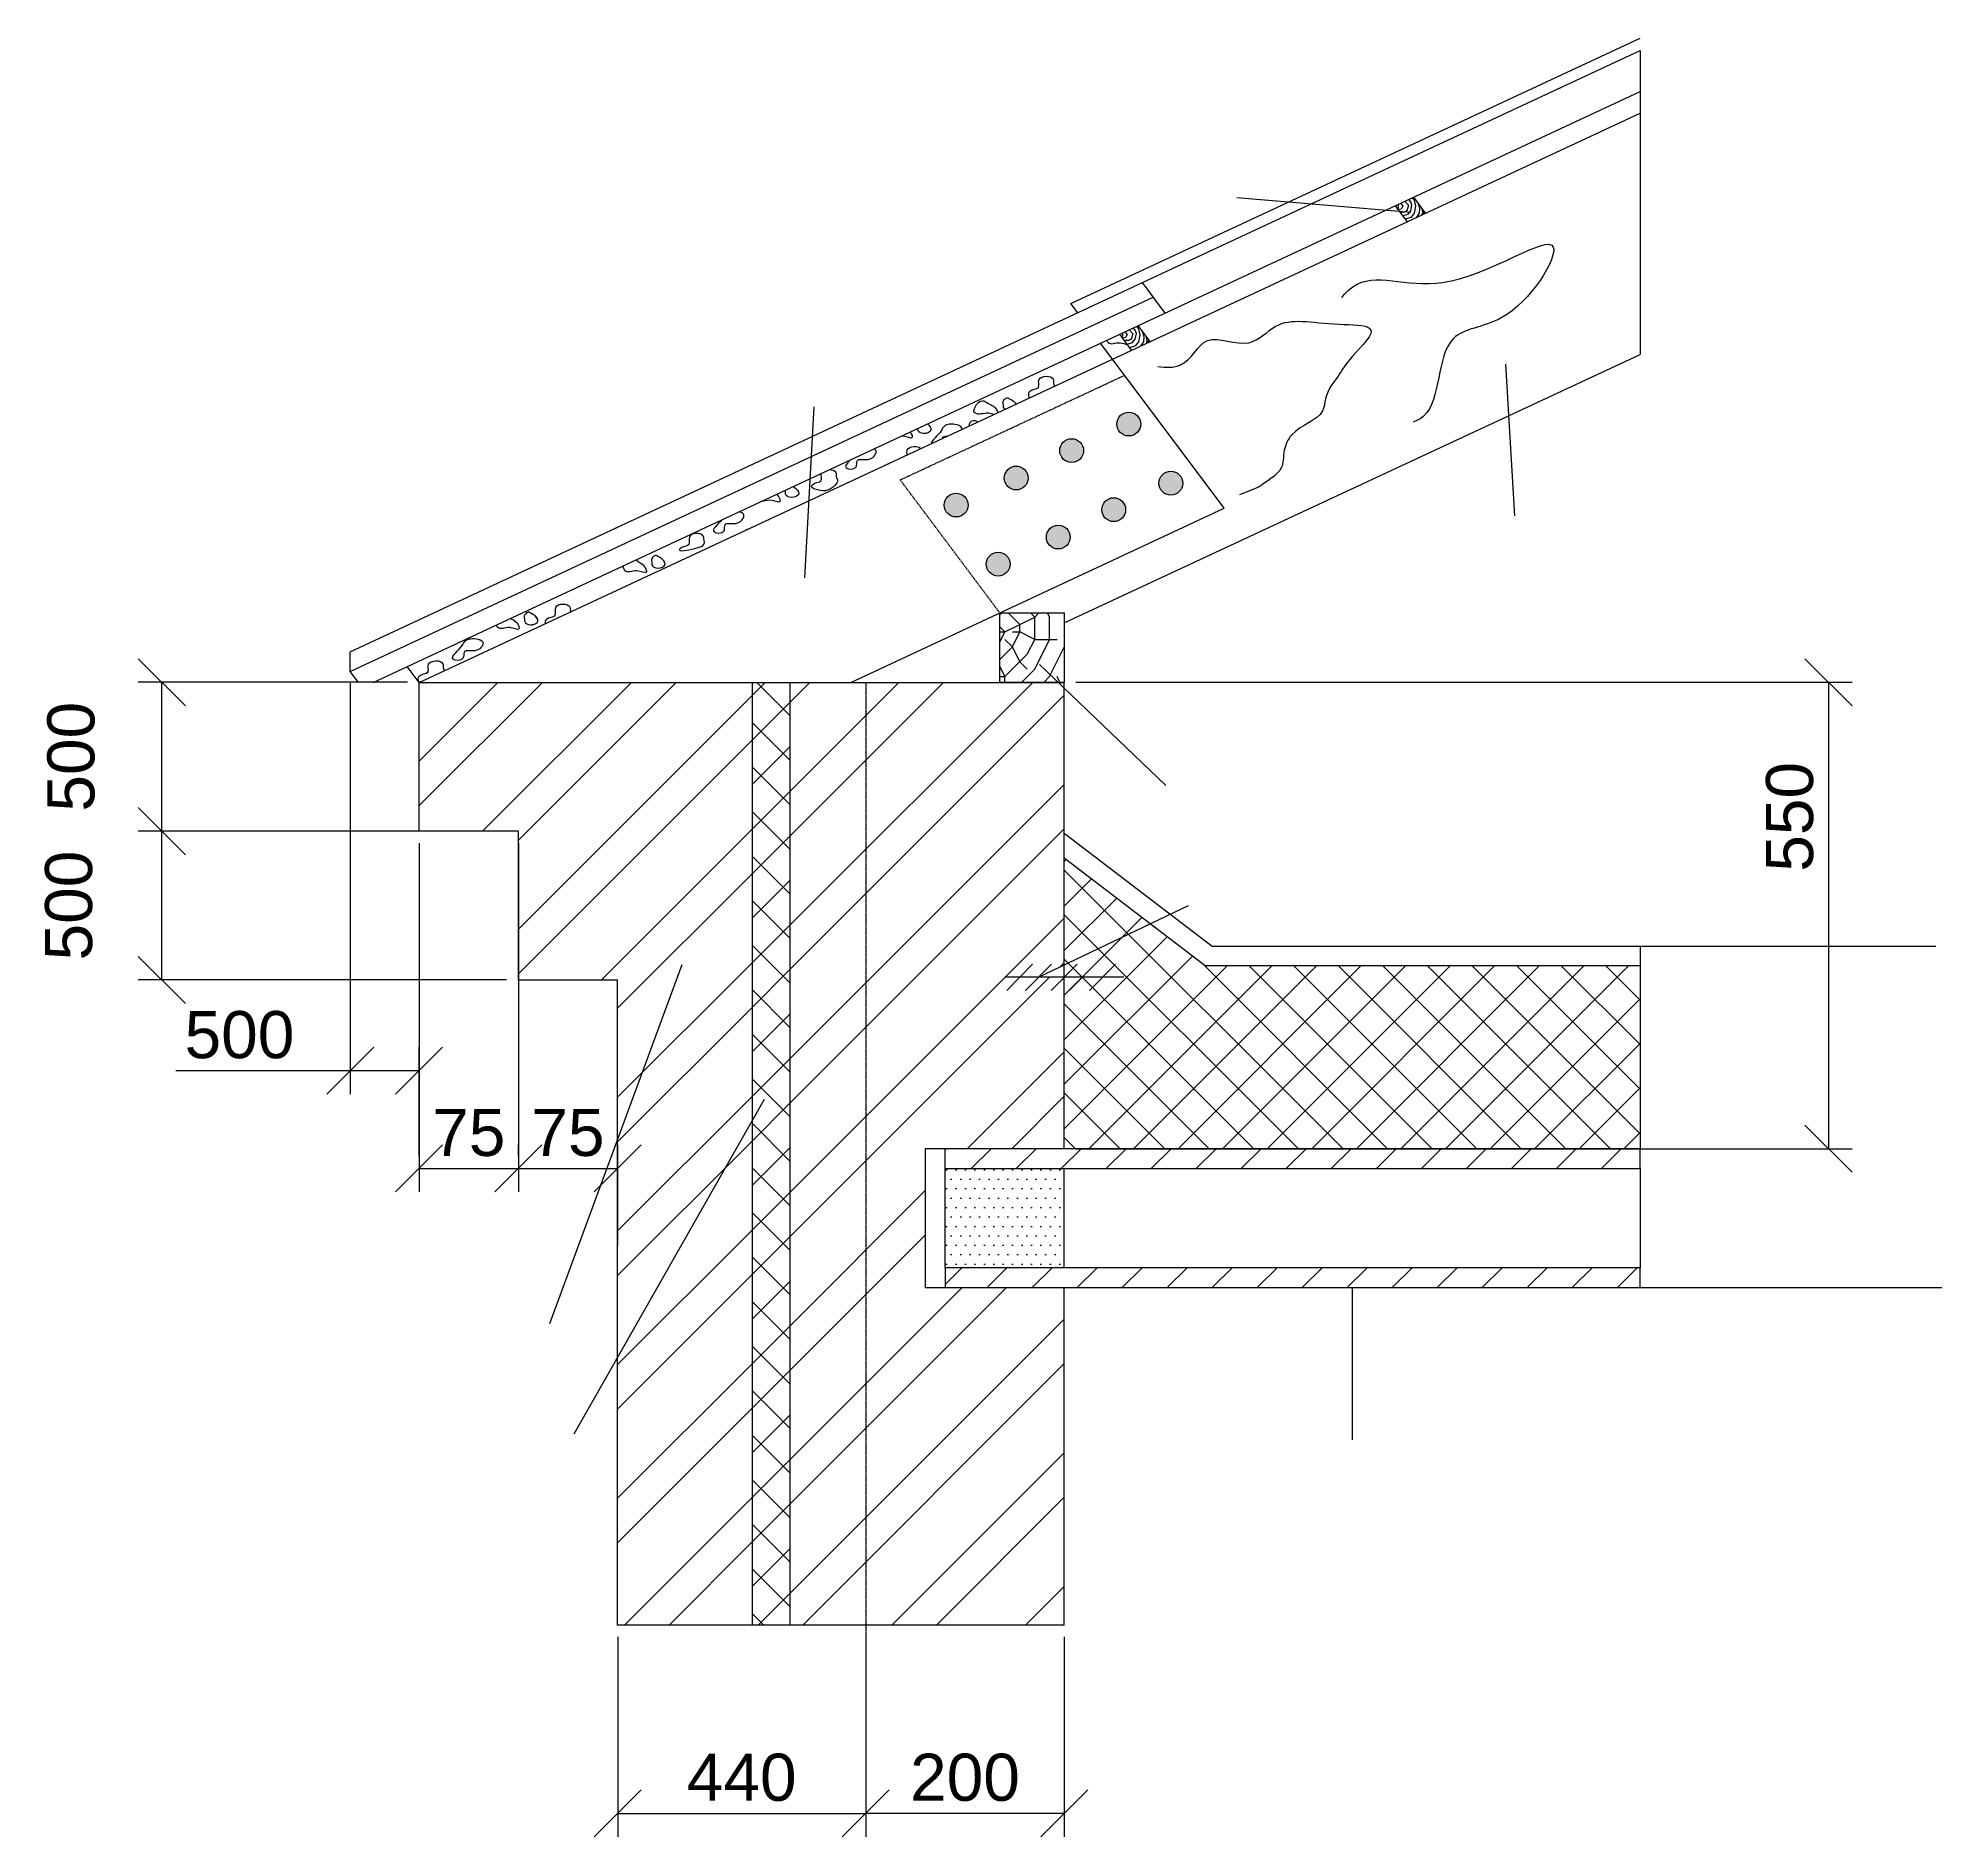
# Model space of a CAD drawing. Header units: millimetres. Extents: x -229914 to 856942, y -268655 to 87212.
# Drawn here: x 379418 to 389521, y -74909 to -65360 of the extents above; entities that cross this region are included whole.
import ezdxf

# ---------------------------------------------------------------- set-up
doc = ezdxf.new("R2010")
doc.units = ezdxf.units.MM
doc.linetypes.add('DASHDOT_axis', pattern=[24, 20, -1.5, 1, -1.5])
doc.linetypes.add('невидимая2', pattern=[4.7625, 3.175, -1.5875])
doc.layers.add('Ось', color=7, linetype='DASHDOT_axis', lineweight=25)
doc.styles.add('Аннотативный', font='arial.ttf')
doc.dimstyles.new('Копия Аннотативный', dxfattribs={"dimscale": 0, "dimtxt": 2.5, "dimasz": 2.5, "dimexe": 1.25, "dimexo": 0.625, "dimtad": 1, "dimtxsty": 'Аннотативный', "dimblk": 'OBLIQUE', "dimcen": 2.5, "dimadec": 0, "dimazin": 0, "dimtfac": 1, "dimtmove": 0, "dimatfit": 3, "dimldrblk": 'OBLIQUE', "dimfxl": 1, "dimarcsym": 0})

# ---------------------------------------------------------------- blocks, each defined once
blk = doc.blocks.new('_Oblique')
at = {"color": 0, "linetype": 'ByBlock', "lineweight": -2}
blk.add_line((-0.5, -0.5), (0.5, 0.5), dxfattribs=at)
blk = doc.blocks.new('*D49')
at = {"color": 0, "linetype": 'ByBlock', "lineweight": -2, "transparency": 16777216}
for p, q in [((384926, -68780), (389044, -68780)), ((388919, -68780), (388919, -71256)), ((384926, -71256), (389044, -71256))]:
    blk.add_line(p, q, dxfattribs=at)
at = {"layer": 'Defpoints', "color": 0, "linetype": 'ByBlock', "transparency": 16777216}
for p in [(384864, -68780), (384864, -71256), (388919, -71256)]:
    blk.add_point(p, dxfattribs=at)
at = {"color": 0, "linetype": 'ByBlock', "lineweight": -2, "transparency": 16777216, "xscale": 250, "yscale": 250, "zscale": 250}
for p, rotation in [((388919, -68780), 90), ((388919, -71256), 270)]:
    blk.add_blockref('_Oblique', p, dxfattribs=dict(at, rotation=rotation))
at = {"color": 0, "linetype": 'ByBlock', "lineweight": 25, "transparency": 16777216, "insert": (388714, -69494), "char_height": 250, "attachment_point": 5, "rotation": 90, "style": 'Аннотативный'}
blk.add_mtext('550', dxfattribs=at)
blk = doc.blocks.new('*D50')
at = {"color": 0, "linetype": 'ByBlock', "lineweight": -2, "transparency": 16777216}
for p, q in [((381440, -69633), (381440, -71485)), ((381967, -69633), (381967, -71485)), ((381440, -71360), (381967, -71360))]:
    blk.add_line(p, q, dxfattribs=at)
at = {"layer": 'Defpoints', "color": 0, "linetype": 'ByBlock', "transparency": 16777216}
for p in [(381440, -69570), (381967, -69570), (381967, -71360)]:
    blk.add_point(p, dxfattribs=at)
at = {"color": 0, "linetype": 'ByBlock', "lineweight": -2, "transparency": 16777216, "xscale": 250, "yscale": 250, "zscale": 250, "rotation": 180}
blk.add_blockref('_Oblique', (381440, -71360), dxfattribs=at)
at = {"color": 0, "linetype": 'ByBlock', "lineweight": -2, "transparency": 16777216, "xscale": 250, "yscale": 250, "zscale": 250}
blk.add_blockref('_Oblique', (381967, -71360), dxfattribs=at)
at = {"color": 0, "linetype": 'ByBlock', "lineweight": 25, "transparency": 16777216, "insert": (381704, -71171), "char_height": 250, "attachment_point": 5, "style": 'Аннотативный'}
blk.add_mtext('75', dxfattribs=at)
blk = doc.blocks.new('*D51')
at = {"color": 0, "linetype": 'ByBlock', "lineweight": -2, "transparency": 16777216}
for p, q in [((381967, -71298), (381967, -71235)), ((382494, -71767), (382494, -71235)), ((381967, -71360), (382494, -71360))]:
    blk.add_line(p, q, dxfattribs=at)
at = {"layer": 'Defpoints', "color": 0, "linetype": 'ByBlock', "transparency": 16777216}
for p in [(381967, -71360), (382494, -71360), (382494, -71829)]:
    blk.add_point(p, dxfattribs=at)
at = {"color": 0, "linetype": 'ByBlock', "lineweight": -2, "transparency": 16777216, "xscale": 250, "yscale": 250, "zscale": 250, "rotation": 180}
blk.add_blockref('_Oblique', (381967, -71360), dxfattribs=at)
at = {"color": 0, "linetype": 'ByBlock', "lineweight": -2, "transparency": 16777216, "xscale": 250, "yscale": 250, "zscale": 250}
blk.add_blockref('_Oblique', (382494, -71360), dxfattribs=at)
at = {"color": 0, "linetype": 'ByBlock', "lineweight": 25, "transparency": 16777216, "insert": (382230, -71171), "char_height": 250, "attachment_point": 5, "style": 'Аннотативный'}
blk.add_mtext('75', dxfattribs=at)
blk = doc.blocks.new('*D52')
at = {"color": 0, "linetype": 'ByBlock', "lineweight": -2, "transparency": 16777216}
for p, q in [((381075, -68785), (381075, -70967)), ((381440, -71298), (381440, -70717)), ((381075, -70842), (380149, -70842)), ((381440, -70842), (381075, -70842))]:
    blk.add_line(p, q, dxfattribs=at)
at = {"layer": 'Defpoints', "color": 0, "linetype": 'ByBlock', "transparency": 16777216}
for p in [(381075, -68723), (381075, -70842), (381440, -71360)]:
    blk.add_point(p, dxfattribs=at)
at = {"color": 0, "linetype": 'ByBlock', "lineweight": -2, "transparency": 16777216, "xscale": 250, "yscale": 250, "zscale": 250, "rotation": 180}
blk.add_blockref('_Oblique', (381075, -70842), dxfattribs=at)
at = {"color": 0, "linetype": 'ByBlock', "lineweight": -2, "transparency": 16777216, "xscale": 250, "yscale": 250, "zscale": 250}
blk.add_blockref('_Oblique', (381440, -70842), dxfattribs=at)
at = {"color": 0, "linetype": 'ByBlock', "lineweight": 25, "transparency": 16777216, "insert": (380487, -70652), "char_height": 250, "attachment_point": 5, "style": 'Аннотативный'}
blk.add_mtext('500', dxfattribs=at)
blk = doc.blocks.new('*D53')
at = {"color": 0, "linetype": 'ByBlock', "lineweight": -2, "transparency": 16777216}
for p, q in [((381904, -69570), (379950, -69570)), ((380075, -70360), (380075, -69570)), ((381904, -70360), (379950, -70360))]:
    blk.add_line(p, q, dxfattribs=at)
at = {"layer": 'Defpoints', "color": 0, "linetype": 'ByBlock', "transparency": 16777216}
for p in [(380075, -69570), (381967, -69570), (381967, -70360)]:
    blk.add_point(p, dxfattribs=at)
at = {"color": 0, "linetype": 'ByBlock', "lineweight": -2, "transparency": 16777216, "xscale": 250, "yscale": 250, "zscale": 250}
for p, rotation in [((380075, -69570), 90), ((380075, -70360), 270)]:
    blk.add_blockref('_Oblique', p, dxfattribs=dict(at, rotation=rotation))
at = {"color": 0, "linetype": 'ByBlock', "lineweight": 25, "transparency": 16777216, "insert": (379582, -69965), "char_height": 250, "attachment_point": 5, "rotation": 90, "style": 'Аннотативный'}
blk.add_mtext('500', dxfattribs=at)
blk = doc.blocks.new('*D327')
at = {"color": 0, "lineweight": -2, "transparency": 16777216}
for p, q in [((381378, -68780), (379950, -68780)), ((380075, -69570), (380075, -68780)), ((381378, -69570), (379950, -69570))]:
    blk.add_line(p, q, dxfattribs=at)
at = {"layer": 'Defpoints', "color": 0, "transparency": 16777216}
for p in [(380075, -68780), (381440, -68780), (381440, -69570)]:
    blk.add_point(p, dxfattribs=at)
at = {"color": 0, "lineweight": -2, "transparency": 16777216, "xscale": 250, "yscale": 250, "zscale": 250}
for p, rotation in [((380075, -68780), 90), ((380075, -69570), 270)]:
    blk.add_blockref('_Oblique', p, dxfattribs=dict(at, rotation=rotation))
at = {"color": 0, "lineweight": 25, "transparency": 16777216, "insert": (379594, -69175), "char_height": 250, "attachment_point": 5, "rotation": 90, "style": 'Аннотативный'}
blk.add_mtext('500', dxfattribs=at)
blk = doc.blocks.new('*D356')
at = {"color": 0, "lineweight": -2, "transparency": 16777216}
for p, q in [((382494, -73847), (382494, -74909)), ((383810, -73847), (383810, -74909)), ((382494, -74784), (383810, -74784))]:
    blk.add_line(p, q, dxfattribs=at)
at = {"layer": 'Defpoints', "color": 0, "transparency": 16777216}
for p in [(382494, -73784), (383810, -73784), (383810, -74784)]:
    blk.add_point(p, dxfattribs=at)
at = {"color": 0, "lineweight": -2, "transparency": 16777216, "xscale": 250, "yscale": 250, "zscale": 250, "rotation": 180}
blk.add_blockref('_Oblique', (382494, -74784), dxfattribs=at)
at = {"color": 0, "lineweight": -2, "transparency": 16777216, "xscale": 250, "yscale": 250, "zscale": 250}
blk.add_blockref('_Oblique', (383810, -74784), dxfattribs=at)
at = {"color": 0, "lineweight": 25, "transparency": 16777216, "insert": (383152, -74594), "char_height": 250, "attachment_point": 5, "style": 'Аннотативный'}
blk.add_mtext('440', dxfattribs=at)
blk = doc.blocks.new('*D357')
at = {"color": 0, "lineweight": -2, "transparency": 16777216}
for p, q in [((383810, -73847), (383810, -74909)), ((384864, -73847), (384864, -74909)), ((384864, -74784), (383810, -74784))]:
    blk.add_line(p, q, dxfattribs=at)
at = {"layer": 'Defpoints', "color": 0, "transparency": 16777216}
for p in [(383810, -73784), (384864, -73784), (383810, -74784)]:
    blk.add_point(p, dxfattribs=at)
at = {"color": 0, "lineweight": -2, "transparency": 16777216, "xscale": 250, "yscale": 250, "zscale": 250, "rotation": 180}
blk.add_blockref('_Oblique', (383810, -74784), dxfattribs=at)
at = {"color": 0, "lineweight": -2, "transparency": 16777216, "xscale": 250, "yscale": 250, "zscale": 250}
blk.add_blockref('_Oblique', (384864, -74784), dxfattribs=at)
at = {"color": 0, "lineweight": 25, "transparency": 16777216, "insert": (384337, -74594), "char_height": 250, "attachment_point": 5, "style": 'Аннотативный'}
blk.add_mtext('200', dxfattribs=at)

msp = doc.modelspace()

# ---------------------------------------------------------------- hatches: boundary and pattern name
at = {"lineweight": 25}
h = msp.add_hatch(color=256, dxfattribs=at)
h.dxf.hatch_style = 1
h.paths.add_polyline_path([(384226.60822, -67838.95986, 1), (384353.14413, -67838.95986, 1)])
h.paths.add_polyline_path([(384672.07277, -67695.44465, 1), (384545.53687, -67695.44465, 1)])
h.paths.add_polyline_path([(384966.2339, -67549.94655, 1), (384839.698, -67549.94655, 1)])
h.paths.add_polyline_path([(385142.69834, -67409.14784, 1), (385269.23425, -67409.14784, 1)])
h.paths.add_polyline_path([(385365.97489, -67722.72497, 1), (385492.5108, -67722.72497, 1)])
h.paths.add_polyline_path([(385062.97455, -67863.52369, 1), (385189.51045, -67863.52369, 1)])
h.paths.add_polyline_path([(384895.34932, -68009.02179, 1), (384768.81342, -68009.02179, 1)])
h.paths.add_polyline_path([(384449.88478, -68152.53699, 1), (384576.42068, -68152.53699, 1)])
h = msp.add_hatch(dxfattribs=at)
h.set_pattern_fill('TRONCO', color=256, scale=106.003252, style=0, pattern_type=2)
h.set_pattern_definition([(0, (372499.46, -78428.8), (790.09, 790.09), [237.027, -553.063]), (0, (372499.46, -78389.3), (790.09, 790.09), [237.027, -553.063]), (0, (372539, -78310.3), (790.09, 790.09), [158.018, -632.07]), (0, (372578.5, -78231.3), (790.09, 790.09), [118.513, -671.576]), (0, (372578.5, -78152.3), (790.09, 790.09), [79.01, -711.08]), (0, (372380.95, -78073.3), (790.09, 790.09), [39.504, -197.522, 39.504, -513.558]), (0, (372499.46, -78033.8), (790.09, 790.09), [39.504, -316.036, 118.513, -316.036]), (0, (372657.5, -77994.3), (790.09, 790.09), [39.504, -39.504, 39.504, -671.576]), (0, (372618, -77954.8), (790.09, 790.09), [39.504, -750.585]), (0, (372578.5, -77875.8), (790.09, 790.09), [118.513, -671.576]), (0, (372578.5, -77796.76), (790.09, 790.09), [158.018, -632.07]), (0, (372539, -77717.75), (790.09, 790.09), [197.522, -237.027, 39.504, -316.036]), (90, (372222.9, -78191.8), (-790.09, 790.09), [39.504, -79.009, 197.522, -474.054]), (90, (372262.4, -78112.8), (-790.09, 790.09), [39.504, -39.504, 118.513, -592.567]), (90, (372301.9, -77796.76), (-790.09, 790.09), [79.01, -711.08]), (90, (372341.44, -78112.8), (-790.09, 790.09), [158.018, -237.027, 39.504, -355.54]), (90, (372380.95, -77678.24), (-790.09, 790.09), [39.504, -750.585]), (90, (372420.45, -78073.3), (-790.09, 790.09), [118.513, -671.576]), (90, (372499.46, -78033.8), (-790.09, 790.09), [79.01, -711.08]), (90, (372578.5, -78033.8), (-790.09, 790.09), [39.504, -118.513, 118.513, -513.558]), (90, (372618, -77994.3), (-790.09, 790.09), [39.504, -750.585]), (90, (372657.5, -78152.3), (-790.09, 790.09), [110.613, -679.477]), (90, (372697, -78310.3), (-790.09, 790.09), [79.01, -711.08]), (90, (372776, -77994.3), (-790.09, 790.09), [39.504, -750.585]), (90, (372855, -78033.8), (-790.09, 790.09), [118.513, -671.576]), (90, (372934, -78033.8), (-790.09, 790.09), [118.513, -671.576]), (45, (372815.5, -78349.8), (9e-14, 790.09), [55.867, -55.867, 55.867, -949.754]), (45, (372657.5, -78152.3), (9e-14, 790.09), [111.734, -1005.62]), (45, (372341.44, -77757.25), (9e-14, 790.09), [111.734, -1005.62]), (45, (372499.46, -77954.8), (9e-14, 790.09), [111.734, -1005.62]), (45, (372538.96, -78112.8), (9e-14, 790.09), [111.734, -1005.62]), (45, (372776, -78270.8), (9e-14, 790.09), [111.734, -1005.62]), (45, (372697, -78231.3), (9e-14, 790.09), [167.603, -949.752]), (45, (372459.95, -77875.76), (9e-14, 790.09), [55.867, -1061.49]), (45, (372420.45, -77796.76), (9e-14, 790.09), [55.867, -1061.49]), (45, (372736.5, -77796.76), (9e-14, 790.09), [55.867, -1061.49]), (45, (372420.45, -78191.8), (9e-14, 790.09), [55.867, -1061.49]), (45, (372855, -77915.27), (9e-14, 790.09), [55.867, -1061.49]), (45, (372578.47, -77994.3), (9e-14, 790.09), [55.867, -1061.49]), (45, (372657.5, -77915.27), (9e-14, 790.09), [55.867, -1061.49]), (135, (372617.97, -78073.3), (-790.09, 9e-14), [55.867, -55.867, 167.603, -838.018]), (135, (372736.5, -78073.3), (-790.09, 9e-14), [55.867, -1061.49]), (135, (372736.5, -78349.8), (-790.09, 9e-14), [55.867, -1061.49]), (135, (372578.47, -78152.3), (-790.09, 9e-14), [55.867, -1061.49]), (135, (372697, -77994.3), (-790.09, 9e-14), [55.867, -1061.49]), (135, (372499.46, -78191.8), (-790.09, 9e-14), [55.867, -1061.49]), (135, (372815.5, -78191.8), (-790.09, 9e-14), [55.867, -1061.49]), (135, (372262.43, -78428.8), (-790.09, 9e-14), [55.867, -1061.49]), (135, (372301.94, -78389.3), (-790.09, 9e-14), [111.734, -1005.62]), (135, (372341.44, -78349.8), (-790.09, 9e-14), [111.734, -1005.62]), (135, (372420.45, -78349.8), (-790.09, 9e-14), [111.734, -1005.62]), (135, (372459.95, -78270.8), (-790.09, 9e-14), [111.734, -1005.62]), (135, (372776, -77954.8), (-790.09, 9e-14), [111.734, -1005.62]), (135, (372934, -78349.8), (-790.09, 9e-14), [111.734, -1005.62]), (135, (372973.5, -77717.75), (-790.09, 9e-14), [111.734, -1005.62]), (135, (372973.5, -77796.76), (-790.09, 9e-14), [111.734, -1005.62]), (135, (372894.5, -77836.26), (-790.09, 9e-14), [111.734, -1005.62]), (135, (372341.44, -77836.26), (-790.09, 9e-14), [167.603, -949.752]), (135, (372855, -77915.27), (-790.09, 9e-14), [167.603, -949.752]), (26.565, (372420.45, -77678.24), (790.09, 3e-07), [88.332, -1678.362]), (26.565, (372420.45, -78073.3), (790.09, 3e-07), [88.332, -1678.362]), (26.565, (372499.46, -77836.26), (790.09, 3e-07), [88.332, -1678.362]), (26.565, (372736.5, -78389.32), (790.09, 3e-07), [88.332, -1678.362]), (26.565, (372696.98, -78310.3), (790.09, 3e-07), [88.332, -1678.362]), (26.565, (372459.95, -78152.3), (790.09, 3e-07), [88.332, -1678.362]), (26.565, (372459.95, -77757.25), (790.09, 3e-07), [88.332, -1678.362]), (26.565, (372696.98, -77994.28), (790.09, 3e-07), [176.664, -1590.03]), (63.435, (372696.98, -77875.76), (4e-08, 790.09), [88.332, -1678.362]), (63.435, (372815.5, -78112.8), (4e-08, 790.09), [88.332, -1678.362]), (63.435, (372420.45, -77954.77), (4e-08, 790.09), [88.332, -1678.362]), (63.435, (372262.43, -77915.27), (4e-08, 790.09), [88.332, -1678.362]), (63.435, (372736.5, -78073.3), (4e-08, 790.09), [88.332, -1678.362]), (63.435, (372657.48, -78073.3), (4e-08, 790.09), [88.332, -1678.362]), (63.435, (372341.44, -77954.77), (4e-08, 790.09), [176.664, -1590.03]), (63.435, (372934, -78231.3), (4e-08, 790.09), [176.664, -1590.03]), (63.435, (372855, -78191.8), (4e-08, 790.09), [176.664, -1590.03]), (116.565, (372222.93, -78310.3), (-3e-07, 790.09), [88.332, -1678.362]), (116.565, (372222.93, -77875.76), (-3e-07, 790.09), [88.332, -1678.362]), (116.565, (372380.95, -78428.83), (-3e-07, 790.09), [88.332, -1678.362]), (116.565, (372301.94, -77717.75), (-3e-07, 790.09), [88.332, -1678.362]), (116.565, (372380.95, -78191.8), (-3e-07, 790.09), [88.332, -1678.362]), (116.565, (372538.96, -78112.8), (-3e-07, 790.09), [88.332, -1678.362]), (116.565, (372617.97, -77954.77), (-3e-07, 790.09), [88.332, -1678.362]), (116.565, (372262.43, -78270.8), (0.0003, 790.09), [88.332, -1678.362]), (116.565, (372459.95, -78152.3), (-3e-07, 790.09), [88.332, -1678.362]), (116.565, (372696.98, -78231.3), (-3e-07, 790.09), [88.332, -1678.362]), (116.565, (372776, -78152.3), (-3e-07, 790.09), [88.332, -1678.362]), (116.565, (372934, -77915.27), (-3e-07, 790.09), [88.332, -1678.362]), (116.565, (372341.44, -77678.24), (-3e-07, 790.09), [88.332, -1678.362]), (116.565, (372222.93, -77717.75), (-3e-07, 790.09), [176.664, -1590.03]), (116.565, (372341.44, -78270.8), (-3e-07, 790.09), [176.664, -1590.03]), (153.435, (372222.93, -78389.32), (-790.09, 4e-08), [88.332, -1678.362]), (153.435, (372894.5, -78428.83), (-790.09, 4e-08), [88.332, -1678.362]), (153.435, (372855, -78033.8), (-790.09, 4e-08), [88.332, -1678.362]), (153.435, (372538.96, -78310.3), (-790.09, 4e-08), [88.332, -1678.362]), (153.435, (372499.46, -78389.32), (-790.09, 4e-08), [88.332, -1678.362]), (153.435, (372578.47, -78231.3), (-790.09, 4e-08), [88.332, -1678.362]), (153.435, (372815.5, -77757.25), (-790.09, 4e-08), [88.332, -1678.362]), (153.435, (372894.5, -77717.75), (-790.09, 4e-08), [176.664, -1590.03])])
h.paths.add_polyline_path([(384863.90212, -68411.22772), (384521.5299, -68411.22772), (384521.5299, -68780.21924), (384863.90212, -68780.21924)])
h = msp.add_hatch()
h.set_pattern_fill('ANSI32', color=256, scale=52.672649)
h.set_pattern_definition([(45, (349.57, 5223.7), (-354.7604, 354.7604), []), (45, (586.1, 5223.7), (-354.7604, 354.7604), [])])
h.paths.add_polyline_path([(383207.49435, -68780.21924), (381440.17996, -68780.21924), (381440.17996, -69570.30897), (381966.90644, -69570.30897), (381966.90644, -70360.3987), (382493.63293, -70360.3987), (382493.63293, -73784.12086), (383207.49435, -73784.12086)])
h.paths.add_polyline_path([(383810.44915, -68780.21924), (383407.49435, -68780.21924), (383407.49435, -73784.12086), (383810.44915, -73784.12086)])
h.paths.add_polyline_path([(383810.44915, -73784.12086), (384863.90212, -73784.12086), (384863.90212, -71993.25081), (384126.48504, -71993.25081), (384126.48504, -71255.83372), (384863.90212, -71255.83372), (384863.90212, -70345.96799), (384726.47526, -70345.96799), (384863.90212, -70280.27916), (384863.90212, -68811.81266), (384830.92852, -68780.21924), (384521.5299, -68780.21924), (383810.44915, -68780.21924)])
h = msp.add_hatch()
h.set_pattern_fill('ANSI37', color=256, scale=52.672649)
h.set_pattern_definition([(45, (349.57, 5223.7), (-118.25347, 118.25347), []), (135, (349.57, 5223.7), (-118.25347, -118.25347), [])])
h.paths.add_polyline_path([(383407.49435, -68780.21924), (383207.49435, -68780.21924), (383207.49435, -73784.12086), (383407.49435, -73784.12086)])
h = msp.add_hatch(dxfattribs=at)
h.set_pattern_fill('ANSI37', color=256, scale=52.672649)
h.set_pattern_definition([(45, (102806.3, -121194.28), (-118.25347, 118.25347), []), (135, (102806.3, -121194.28), (-118.25347, -118.25347), [])])
h.paths.add_polyline_path([(387918.91574, -70285.3586), (385612.0793, -70285.3586), (384863.90212, -69713.15243), (384863.90212, -71255.83372), (387918.91574, -71255.83372)])
h = msp.add_hatch(dxfattribs=at)
h.set_pattern_fill('ANSI31', color=256, scale=53.19862)
h.set_pattern_definition([(45, (-1111518.87, -487802.7), (-119.434308, 119.434308), [])])
h.paths.add_polyline_path([(384231.83034, -71255.83372), (384231.83034, -71361.17902), (387918.91574, -71361.17902), (387918.91574, -71255.83372)])
h.paths.add_polyline_path([(384863.90212, -71993.25081), (387918.91574, -71993.25081), (387918.91574, -71887.90551), (384231.83034, -71887.90551), (384231.83034, -71993.25081)])
h = msp.add_hatch(dxfattribs=at)
h.set_pattern_fill('DOTS', color=256, scale=31.538625)
h.set_pattern_definition([(0, (217414.167, -91094.186), (25.033784, 50.067567), [0, -50.067567])])
h.paths.add_polyline_path([(384863.90212, -71361.17902), (384231.83034, -71361.17902), (384231.83034, -71887.90551), (384863.90212, -71887.90551)])

# ---------------------------------------------------------------- linework, layer by layer
for p, q in [((384897.84303, -66769.21569), (387918.91574, -65360.06368)), ((381075.19589, -68617.57006), (387918.91574, -65425.37893)), ((381196.2612, -68780.21924), (387918.91574, -65644.49792)), ((381440.17996, -68780.21924), (387918.91574, -65758.27161)), ((386683.82925, -66334.36652), (386620.6752, -66250.05046)), ((386629.86068, -66262.31386), (386636.45605, -66258.26673)), ((386637.09114, -66251.98433), (386634.74708, -66246.55152)), ((386651.59348, -66268.20619), (386635.65116, -66270.04465)), ((386636.45605, -66258.26673), (386637.09114, -66251.98433)), ((386647.99628, -66237.30679), (386660.83373, -66251.46481)), ((386660.83373, -66251.46481), (386651.59348, -66268.20619)), ((386670.72825, -66226.70367), (386689.61896, -66247.33223)), ((386689.61896, -66247.33223), (386680.66995, -66276.90726)), ((386702.52863, -66228.97183), (386691.6248, -66216.95666)), ((386702.35542, -66277.11851), (386708.89109, -66246.51019)), ((386708.89109, -66246.51019), (386702.52863, -66228.97183)), ((386722.22801, -66220.88002), (386711.92965, -66207.48565)), ((386781.37053, -66288.86927), (386718.21648, -66204.55321)), ((386721.68529, -66290.19766), (386729.38722, -66253.06354)), ((386729.38722, -66253.06354), (386722.22801, -66220.88002)), ((386746.18826, -66250.31269), (386739.85746, -66233.44578)), ((386749.76787, -66265.44005), (386746.18826, -66250.31269)), ((386748.38222, -66290.19766), (386749.76787, -66265.44005)), ((386765.72598, -66283.0473), (386763.46818, -66264.96811)), ((386667.93348, -66283.61676), (386646.22347, -66284.15959)), ((386659.8928, -66302.40932), (386688.59127, -66294.14253)), ((386680.66995, -66276.90726), (386667.93348, -66283.61676)), ((386673.28744, -66320.2923), (386705.71563, -66310.00467)), ((386688.59127, -66294.14253), (386702.35542, -66277.11851)), ((386705.71563, -66310.00467), (386721.68529, -66290.19766)), ((386734.56396, -66310.70177), (386748.38222, -66290.19766)), ((386763.10511, -66297.38901), (386765.72598, -66283.0473)), ((386781.37053, -66288.86927), (386768.49729, -66289.03578)), ((385276.25127, -66658.02584), (385397.88089, -66820.41179)), ((381075.19589, -68722.91536), (385334.72684, -66736.09573)), ((384934.09852, -66817.61988), (384897.84303, -66769.21569)), ((385711.86609, -67856.00618), (385055.72814, -66980.00584)), ((385221.34141, -67016.53072), (385158.18736, -66932.21466)), ((385167.37284, -66944.47807), (385173.96821, -66940.43093)), ((385172.25924, -66928.71573), (385171.08515, -66926.19861)), ((385174.60331, -66934.14853), (385172.25924, -66928.71573)), ((385189.10564, -66950.37039), (385173.16332, -66952.20886)), ((385173.96821, -66940.43093), (385174.60331, -66934.14853)), ((385205.44564, -66965.78096), (385183.73563, -66966.32379)), ((385185.50844, -66919.471), (385198.34589, -66933.62901)), ((385198.34589, -66933.62901), (385189.10564, -66950.37039)), ((385197.40497, -66984.57352), (385226.10343, -66976.30673)), ((385218.18211, -66959.07147), (385205.44564, -66965.78096)), ((385208.24041, -66908.86787), (385227.13112, -66929.49643)), ((385227.13112, -66929.49643), (385218.18211, -66959.07147)), ((385226.10343, -66976.30673), (385239.86759, -66959.28272)), ((385240.04079, -66911.13603), (385229.13697, -66899.12086)), ((385239.86759, -66959.28272), (385246.40325, -66928.67439)), ((385246.40325, -66928.67439), (385240.04079, -66911.13603)), ((385243.2278, -66992.16887), (385259.19746, -66972.36187)), ((385259.74017, -66903.04423), (385249.44181, -66889.64985)), ((385318.88269, -66971.03348), (385255.72864, -66886.71742)), ((385259.19746, -66972.36187), (385266.89938, -66935.22774)), ((385266.89938, -66935.22774), (385259.74017, -66903.04423)), ((385272.07612, -66992.86598), (385285.89438, -66972.36187)), ((385283.70043, -66932.4769), (385277.36962, -66915.60998)), ((385287.28003, -66947.60425), (385283.70043, -66932.4769)), ((385285.89438, -66972.36187), (385287.28003, -66947.60425)), ((385300.61728, -66979.55321), (385303.23814, -66965.2115)), ((385303.23814, -66965.2115), (385300.98034, -66947.13231)), ((385318.88269, -66971.03348), (385306.00945, -66971.19999)), ((384863.90212, -68464.83337), (387918.91574, -67039.84994)), ((385210.7996, -67002.45651), (385243.2278, -66992.16887)), ((383730.45115, -68780.21924), (385711.86609, -67856.00618)), ((381075.19589, -68722.91536), (381075.19589, -68617.57006)), ((381440.17996, -68780.21924), (381377.02591, -68695.90318)), ((381118.11739, -68780.21924), (381075.19589, -68722.91536)), ((381440.17996, -69570.30897), (381440.17996, -68780.21924)), ((381440.17996, -68780.21924), (384863.90212, -68780.21924)), ((384863.90212, -71255.83372), (384863.90212, -68780.21924)), ((381966.90644, -69570.30897), (381440.17996, -69570.30897)), ((381966.90644, -70360.3987), (381966.90644, -69570.30897)), ((384558.21013, -70415.33519), (384695.81448, -70276.60079)), ((384558.21013, -70415.33519), (384695.81448, -70276.60079)), ((384558.21013, -70415.33519), (384695.81448, -70276.60079)), ((384657.67308, -70415.33519), (384795.27743, -70276.60079)), ((384795.09994, -70415.33519), (384932.7043, -70276.60079)), ((384889.46441, -70415.33519), (385027.06876, -70276.60079)), ((384997.75064, -70415.33519), (385135.355, -70276.60079)), ((382493.63293, -70360.3987), (381966.90644, -70360.3987)), ((382493.63293, -73784.12086), (382493.63293, -70360.3987)), ((385179.93801, -70345.96799), (384547.86623, -70345.96799)), ((387918.91574, -70770.59616), (387918.91574, -70770.59616)), ((384231.83034, -71361.17902), (384231.83034, -71255.83372)), ((384863.90212, -71887.90551), (384863.90212, -71361.17902)), ((384231.83034, -71887.90551), (384231.83034, -71993.25081)), ((384863.90212, -73784.12086), (384863.90212, -71993.25081))]:
    msp.add_line(p, q, dxfattribs=at)
at = {"linetype": 'невидимая2', "lineweight": 25}
for p, q in [((383993.06995, -67705.68843), (385183.40614, -67150.4669)), ((384521.5299, -68411.22772), (383993.06995, -67705.68843))]:
    msp.add_line(p, q, dxfattribs=at)
for p, q in [((383207.49435, -68780.21924), (383207.49435, -73784.12086)), ((383407.49435, -68780.21924), (383407.49435, -73784.12086))]:
    msp.add_line(p, q)
at = {"lineweight": 25}
for points in [[(387918.91574, -65425.37893), (387918.91574, -67039.84994)], [(384863.90212, -69580.52946), (385647.74571, -70180.0133), (387918.91574, -70180.0133), (387918.91574, -70285.3586), (385612.0793, -70285.3586), (384863.90212, -69713.15243)], [(387918.91574, -70285.3586), (387918.91574, -71255.83372)], [(387918.91574, -71361.17902), (387918.91574, -71887.90551)], [(384863.90212, -73784.12086), (382493.63293, -73784.12086)]]:
    msp.add_lwpolyline(points, dxfattribs=at)
at = {"linetype": 'ByBlock', "lineweight": 25}
for points in [[(386703.44864, -66286.32447), (385780.27973, -66208.13298)], [(387204.35387, -67091.47469), (387252.9456, -67895.76922)], [(383486.37682, -68225.64261), (383537.11026, -67317.86221)], [(384731.63264, -68685.07958), (385403.1297, -69328.46976)], [(384726.47526, -70345.96799), (385522.75384, -69965.35383)], [(386391.40893, -71993.25081), (386391.40893, -72801.49936)]]:
    msp.add_lwpolyline(points, dxfattribs=at)
at = {"lineweight": 25}
for points in [[(384863.90212, -68780.21924), (384521.5299, -68780.21924), (384521.5299, -68411.22772), (384863.90212, -68411.22772)], [(387918.91574, -71887.90551), (384231.83034, -71887.90551), (384231.83034, -71361.17902), (387918.91574, -71361.17902), (387918.91574, -71255.83372), (384126.48504, -71255.83372), (384126.48504, -71993.25081), (384863.90212, -71993.25081), (387918.91574, -71993.25081)]]:
    msp.add_lwpolyline(points, close=True, dxfattribs=at)
at = {"linetype": 'DASHDOT_axis', "lineweight": 25}
msp.add_lwpolyline([(383810.44915, -68780.21924), (383810.44915, -74096.86471)], dxfattribs=at)
for points in [[(382834.75471, -70280.37161), (382132.61716, -72184.67265)], [(383271.65403, -70994.84), (382261.18496, -72770.6281)]]:
    msp.add_lwpolyline(points)
at = {"lineweight": 25}
for centre in [(385205.96629, -67409.14784), (384902.96595, -67549.94655), (384608.80482, -67695.44465), (385429.24285, -67722.72497), (384289.87618, -67838.95986), (385126.2425, -67863.52369), (384832.08137, -68009.02179), (384513.15273, -68152.53699)]:
    msp.add_circle(centre, 63.26795, dxfattribs=at)
for points, knots in [([(386337.17843, -66736.62235), (386355.55992, -66714.06686), (386483.90989, -66582.19535), (386887.45888, -66798.86915), (387662.29721, -66221.22935), (387259.69786, -66896.46877), (386821.00205, -66900.2801), (386868.7431, -67320.81482), (386736.45516, -67391.35221), (386714.30248, -67398.32049)], [11.6366650234, 11.6366650234, 11.6366650234, 11.6366650234, 13.2196784515, 22.2724312199, 33.9766866242, 42.8471778647, 48.1208549672, 56.4346585283, 57.8663673264, 57.8663673264, 57.8663673264, 57.8663673264]), ([(385359.8293, -67103.44954), (385401.38937, -67108.58666), (385521.23027, -67115.6989), (385606.54026, -66896.61439), (385839.59572, -67031.35539), (386016.3422, -66827.01704), (386204.16335, -66883.31448), (386569.87561, -66880.58281), (386370.95349, -67057.9274), (386325.80428, -67151.22654), (386248.40398, -67239.60721), (386240.11315, -67385.99445), (386076.7267, -67422.40018), (386018.39456, -67567.18382), (386039.27061, -67657.33979), (385906.64026, -67731.36032), (385902.90215, -67741.69609), (385793.23337, -67784.67324)], [1.8893982871, 1.8893982871, 1.8893982871, 1.8893982871, 4.0622222032, 7.7110460682, 11.8825943626, 15.0345325399, 20.6829633053, 23.0032844957, 26.2802909288, 29.1513959664, 31.9792451207, 33.1312610763, 36.4071676645, 37.8751353169, 40.1360586403, 43.4894618431, 44.4777438167, 44.4777438167, 44.4777438167, 44.4777438167]), ([(385200.03255, -66988.08158), (385190.20779, -66986.48643), (385147.15507, -66968.2414), (385104.31201, -66996.47744), (385091.35756, -66968.98095), (385090.55167, -66963.97972)], [6.4846223646, 6.4846223646, 6.4846223646, 6.4846223646, 7.1449744014, 8.348921787, 8.6410237013, 8.6410237013, 8.6410237013, 8.6410237013]), ([(384679.54785, -67269.24542), (384673.8545, -67259.61216), (384671.81838, -67221.25602), (384742.79507, -67227.92287), (384709.4771, -67150.18928), (384815.65681, -67148.84142), (384804.73, -67192.60075), (384812.00816, -67203.47092), (384813.38846, -67206.81668)], [0.0036623237, 0.0036623237, 0.0036623237, 0.0036623237, 0.6250388105, 1.6235636692, 2.4009315175, 3.8317874091, 4.3311898993, 4.5443800984, 4.5443800984, 4.5443800984, 4.5443800984]), ([(384549.37965, -67329.9612), (384545.31141, -67327.17621), (384539.07695, -67319.45707), (384542.08443, -67304.96521), (384535.77313, -67290.61184), (384545.7875, -67276.62111), (384558.97551, -67267.57961), (384564.53518, -67270.08747), (384565.46876, -67270.50859), (384572.46995, -67275.32569), (384587.89667, -67280.20988), (384603.24418, -67294.50018), (384607.88994, -67302.66961)], [2.5146492086, 2.5146492086, 2.5146492086, 2.5146492086, 2.7881515444, 3.0988304154, 3.2794357474, 3.6315311133, 3.9918978854, 3.9918978854, 3.9918978854, 4.0524108892, 4.4614561594, 4.9753742747, 4.9753742747, 4.9753742747, 4.9753742747]), ([(384489.82852, -67357.73829), (384481.30947, -67355.2652), (384443.93363, -67343.58145), (384405.43858, -67368.95191), (384377.49327, -67339.10024), (384398.04099, -67305.9681)], [6.703469012, 6.703469012, 6.703469012, 6.703469012, 7.1449744014, 8.348921787, 8.6410237013, 8.6410237013, 8.6410237013, 8.6410237013]), ([(384398.04099, -67305.9681), (384402.80976, -67299.70615), (384430.03902, -67275.02624), (384448.83786, -67293.86224), (384462.50677, -67301.01869), (384464.27822, -67302.04901)], [0, 0, 0, 0, 0.7348499805, 1.3573375318, 1.5042242163, 1.5042242163, 1.5042242163, 1.5042242163]), ([(384464.27822, -67302.04901), (384471.73724, -67305.27351), (384480.13981, -67308.88102), (384487.34856, -67314.26422), (384499.54397, -67323.37126), (384508.32263, -67337.56037), (384511.03159, -67347.84831)], [4.8766735764, 4.8766735764, 4.8766735764, 4.8766735764, 5.2527794011, 5.2527794011, 5.2527794011, 5.8890568457, 5.8890568457, 5.8890568457, 5.8890568457]), ([(384046.15611, -67450.91157), (384055.60468, -67463.63549), (384065.44571, -67497.05965), (384023.41127, -67473.61686), (383999.61286, -67473.98796), (383996.1153, -67474.25265)], [5.5258923845, 5.5258923845, 5.5258923845, 5.5258923845, 6.2111328168, 7.1449744014, 7.3095524026, 7.3095524026, 7.3095524026, 7.3095524026]), ([(384137.41773, -67408.34341), (384148.49065, -67416.74394), (384170.08566, -67444.83855), (384119.67882, -67466.68076), (384085.25395, -67450.78135), (384085.98725, -67435.71332), (384086.00201, -67432.32581)], [0.58966463, 0.58966463, 0.58966463, 0.58966463, 1.2858195913, 2.1268693779, 2.7881515444, 2.9760735806, 2.9760735806, 2.9760735806, 2.9760735806]), ([(384320.00566, -67436.95062), (384320.59625, -67433.40061), (384319.4755, -67418.7043), (384272.81946, -67405.55059), (384224.19577, -67412.44862), (384214.16661, -67438.8947), (384209.66004, -67445.9859), (384194.48028, -67469.87168), (384157.58005, -67496.66018), (384158.29795, -67512.37772)], [5.3962006226, 5.3962006226, 5.3962006226, 5.3962006226, 5.6173674896, 6.3675029038, 7.5848588397, 8.009171465, 8.009171465, 8.009171465, 9.4384116057, 9.4384116057, 9.4384116057, 9.4384116057]), ([(384219.23337, -67483.95494), (384219.42695, -67483.2177), (384222.11856, -67474.99206), (384230.70707, -67473.67528), (384240.82297, -67473.88467)], [11.2400591232, 11.2400591232, 11.2400591232, 11.2400591232, 11.29109544484, 11.84388299719, 11.84388299719, 11.84388299719, 11.84388299719]), ([(384358.48889, -67419.00047), (384360.0004, -67408.09538), (384370.60904, -67383.8455), (384395.59369, -67390.87654), (384405.53822, -67397.05473)], [0.4530955974, 0.4530955974, 0.4530955974, 0.4530955974, 0.9446207768, 1.4702879483, 1.4702879483, 1.4702879483, 1.4702879483]), ([(383729.31626, -67598.69865), (383712.05816, -67616.63256), (383681.75827, -67648.0016), (383769.94676, -67652.98608), (383755.15548, -67580.41822), (383833.74522, -67616.44737), (383874.92155, -67556.50881), (383858.86179, -67542.92075), (383854.07564, -67540.50577)], [0.5862057246, 0.5862057246, 0.5862057246, 0.5862057246, 1.6579433283, 2.6432690404, 3.2819239798, 4.5891075239, 5.6173674896, 5.9213236935, 5.9213236935, 5.9213236935, 5.9213236935]), ([(384029.94838, -67572.24521), (384029.44226, -67563.21083), (384022.28864, -67525.04825), (384088.15664, -67521.83657), (384103.10183, -67538.12345)], [1.909456748, 1.909456748, 1.909456748, 1.909456748, 2.4009315175, 3.7124100082, 3.7124100082, 3.7124100082, 3.7124100082]), ([(383582.54596, -67763.85933), (383520.19231, -67755.08185), (383518.0383, -67716.54187), (383587.46176, -67723.06282), (383571.76728, -67682.84316), (383575.18125, -67670.59353)], [0, 0, 0, 0, 0.6250388105, 1.6235636692, 2.3448080897, 2.3448080897, 2.3448080897, 2.3448080897]), ([(383618.66447, -67650.31117), (383633.50321, -67650.91519), (383658.00833, -67660.06373), (383651.03862, -67687.97579), (383658.41588, -67698.88492), (383659.79118, -67702.29502)], [3.1810431364, 3.1810431364, 3.1810431364, 3.1810431364, 3.8317874091, 4.3311898993, 4.548250191, 4.548250191, 4.548250191, 4.548250191]), ([(383336.96142, -67781.70901), (383351.52738, -67795.83563), (383367.66568, -67838.66883), (383306.16485, -67804.36955), (383270.01684, -67819.3067), (383256.9314, -67819.03829)], [5.3631802793, 5.3631802793, 5.3631802793, 5.3631802793, 6.2111328168, 7.1449744014, 7.9728633326, 7.9728633326, 7.9728633326, 7.9728633326]), ([(383424.43888, -67740.90594), (383426.28042, -67741.80397), (383441.18609, -67749.54626), (383471.22488, -67783.11592), (383418.06425, -67806.15141), (383381.13923, -67789.09728), (383385.32289, -67768.93789), (383383.13974, -67761.94582), (383382.69581, -67760.37662)], [0.3533391904, 0.3533391904, 0.3533391904, 0.3533391904, 0.469558274, 1.2858195913, 2.1268693779, 2.7881515444, 3.0988304154, 3.1907518236, 3.1907518236, 3.1907518236, 3.1907518236]), ([(383659.79118, -67702.29502), (383662.1389, -67708.29692), (383652.1554, -67747.9135), (383594.74867, -67767.32759), (383582.54596, -67763.85933)], [0, 0, 0, 0, 0.4892239715, 1.9504297686, 1.9504297686, 1.9504297686, 1.9504297686]), ([(383046.93973, -67916.987), (383026.61837, -67942.34127), (382966.58279, -67986.70577), (383068.33219, -67992.45672), (383053.54091, -67919.88886), (383132.13066, -67955.91801), (383177.64698, -67889.6619), (383148.93342, -67877.44318), (383137.11029, -67874.92776)], [0.1716798424, 0.1716798424, 0.1716798424, 0.1716798424, 1.6579433283, 2.6432690404, 3.2819239798, 4.5891075239, 5.6173674896, 6.1995176416, 6.1995176416, 6.1995176416, 6.1995176416]), ([(382944.44906, -68058.03132), (382818.57774, -68094.55249), (382816.42373, -68056.01251), (382887.50885, -68062.68954), (382854.19088, -67984.95596), (382960.37059, -67983.6081), (382949.42405, -68027.44643), (382956.80132, -68038.35556), (382944.44906, -68058.03132)], [0, 0, 0, 0, 0.6250388105, 1.6235636692, 2.4009315175, 3.8317874091, 4.3311898993, 4.548250191, 4.548250191, 4.548250191, 4.548250191]), ([(383176.33575, -67970.40509), (383179.16597, -67968.53318), (383182.52087, -67965.37733), (383184.63204, -67966.18369), (383184.93422, -67966.39441)], [2.5709455616, 2.5709455616, 2.5709455616, 2.5709455616, 2.73732861386, 2.76836525524, 2.76836525524, 2.76836525524, 2.76836525524]), ([(382592.25047, -68129.07269), (382606.28397, -68142.40442), (382614.68654, -68146.01193), (382621.89529, -68151.39513), (382640.26387, -68165.11204), (382661.22695, -68214.95854), (382588.26203, -68174.26568), (382539.98531, -68206.08281), (382527.03087, -68178.58633), (382520.9707, -68162.32049)], [4.8766735764, 4.8766735764, 4.8766735764, 4.8766735764, 5.2527794011, 5.2527794011, 5.2527794011, 6.2111328168, 7.1449744014, 8.348921787, 8.6410237013, 8.6410237013, 8.6410237013, 8.6410237013]), ([(382111.13681, -68467.25749), (382109.89243, -68459.62054), (382113.9826, -68431.47108), (382178.46838, -68437.52824), (382145.15041, -68359.79465), (382250.58815, -68358.45621), (382241.67478, -68397.0851), (382244.00589, -68405.28191)], [0.2228957181, 0.2228957181, 0.2228957181, 0.2228957181, 0.6250388105, 1.6235636692, 2.4009315175, 3.8317874091, 4.31226944, 4.31226944, 4.31226944, 4.31226944]), ([(381922.36236, -68441.53593), (381931.1416, -68443.60306), (381939.54417, -68447.21057), (381946.75292, -68452.59377), (381965.12149, -68466.31068), (381986.08458, -68516.15718), (381913.11965, -68475.46432), (381864.84293, -68507.28145), (381851.88849, -68479.78497), (381851.0826, -68474.78373)], [4.8766735764, 4.8766735764, 4.8766735764, 4.8766735764, 5.2527794011, 5.2527794011, 5.2527794011, 6.2111328168, 7.1449744014, 8.348921787, 8.6410237013, 8.6410237013, 8.6410237013, 8.6410237013]), ([(381922.46354, -68441.70573), (381931.24277, -68443.77286), (381939.64535, -68447.38037), (381946.8541, -68452.76357), (381965.22267, -68466.48048), (381986.18576, -68516.32698), (381913.22083, -68475.63412), (381864.94411, -68507.45125), (381851.98967, -68479.95477), (381851.18378, -68474.95353)], [4.8766735764, 4.8766735764, 4.8766735764, 4.8766735764, 5.2527794011, 5.2527794011, 5.2527794011, 6.2111328168, 7.1449744014, 8.348921787, 8.6410237013, 8.6410237013, 8.6410237013, 8.6410237013]), ([(381922.46354, -68441.70573), (381931.24277, -68443.77286), (381939.64535, -68447.38037), (381946.8541, -68452.76357), (381965.22267, -68466.48048), (381986.18576, -68516.32698), (381913.22083, -68475.63412), (381864.94411, -68507.45125), (381851.98967, -68479.95477), (381851.18378, -68474.95353)], [4.8766735764, 4.8766735764, 4.8766735764, 4.8766735764, 5.2527794011, 5.2527794011, 5.2527794011, 6.2111328168, 7.1449744014, 8.348921787, 8.6410237013, 8.6410237013, 8.6410237013, 8.6410237013]), ([(381922.46354, -68441.70573), (381931.24277, -68443.77286), (381939.64535, -68447.38037), (381946.8541, -68452.76357), (381965.22267, -68466.48048), (381986.18576, -68516.32698), (381913.22083, -68475.63412), (381864.94411, -68507.45125), (381851.98967, -68479.95477), (381851.18378, -68474.95353)], [4.8766735764, 4.8766735764, 4.8766735764, 4.8766735764, 5.2527794011, 5.2527794011, 5.2527794011, 6.2111328168, 7.1449744014, 8.348921787, 8.6410237013, 8.6410237013, 8.6410237013, 8.6410237013]), ([(381922.46354, -68441.70573), (381931.24277, -68443.77286), (381939.64535, -68447.38037), (381946.8541, -68452.76357), (381965.22267, -68466.48048), (381986.18576, -68516.32698), (381913.22083, -68475.63412), (381864.94411, -68507.45125), (381851.98967, -68479.95477), (381851.18378, -68474.95353)], [4.8766735764, 4.8766735764, 4.8766735764, 4.8766735764, 5.2527794011, 5.2527794011, 5.2527794011, 6.2111328168, 7.1449744014, 8.348921787, 8.6410237013, 8.6410237013, 8.6410237013, 8.6410237013]), ([(381440.17996, -68780.21924), (381434.39489, -68770.58982), (381432.24088, -68732.04984), (381503.326, -68738.72688), (381470.00803, -68660.99329), (381576.18774, -68659.64544), (381565.2412, -68703.48377), (381572.61846, -68714.3929), (381573.99376, -68717.803)], [0, 0, 0, 0, 0.6250388105, 1.6235636692, 2.4009315175, 3.8317874091, 4.3311898993, 4.548250191, 4.548250191, 4.548250191, 4.548250191]), ([(381440.28113, -68780.38904), (381434.49607, -68770.75963), (381432.34206, -68732.21964), (381503.42718, -68738.89668), (381470.10921, -68661.16309), (381576.28892, -68659.81524), (381565.34238, -68703.65357), (381572.71964, -68714.5627), (381574.09494, -68717.9728)], [0, 0, 0, 0, 0.6250388105, 1.6235636692, 2.4009315175, 3.8317874091, 4.3311898993, 4.548250191, 4.548250191, 4.548250191, 4.548250191]), ([(381440.28113, -68780.38904), (381434.49607, -68770.75963), (381432.34206, -68732.21964), (381503.42718, -68738.89668), (381470.10921, -68661.16309), (381576.28892, -68659.81524), (381565.34238, -68703.65357), (381572.71964, -68714.5627), (381574.09494, -68717.9728)], [0, 0, 0, 0, 0.6250388105, 1.6235636692, 2.4009315175, 3.8317874091, 4.3311898993, 4.548250191, 4.548250191, 4.548250191, 4.548250191]), ([(381440.28113, -68780.38904), (381434.49607, -68770.75963), (381432.34206, -68732.21964), (381503.42718, -68738.89668), (381470.10921, -68661.16309), (381576.28892, -68659.81524), (381565.34238, -68703.65357), (381572.71964, -68714.5627), (381574.09494, -68717.9728)], [0, 0, 0, 0, 0.6250388105, 1.6235636692, 2.4009315175, 3.8317874091, 4.3311898993, 4.548250191, 4.548250191, 4.548250191, 4.548250191]), ([(381440.28113, -68780.38904), (381434.49607, -68770.75963), (381432.34206, -68732.21964), (381503.42718, -68738.89668), (381470.10921, -68661.16309), (381576.28892, -68659.81524), (381565.34238, -68703.65357), (381572.71964, -68714.5627), (381574.09494, -68717.9728)], [0, 0, 0, 0, 0.6250388105, 1.6235636692, 2.4009315175, 3.8317874091, 4.3311898993, 4.548250191, 4.548250191, 4.548250191, 4.548250191])]:
    msp.add_open_spline(points, degree=3, knots=knots, dxfattribs=at)
for points, start_tangent, end_tangent in [([(382699.08191, -68107.21838), (382701.82606, -68108.8398), (382720.96926, -68118.72648), (382745.73768, -68153.86998), (382706.10803, -68173.66921), (382675.89053, -68156.34482), (382674.89984, -68140.01056), (382672.74802, -68130.74416), (382681.51119, -68114.39933), (382699.08191, -68107.21838)], (0.8786995394, -0.3963646963), (0.8786995395, -0.3963646963)), ([(382023.93953, -68408.41702), (382026.68368, -68410.03844), (382045.82688, -68419.92512), (382070.5953, -68455.06861), (382030.96566, -68474.86785), (382000.74815, -68457.54346), (381999.75746, -68441.2092), (381997.60564, -68431.9428), (382006.36881, -68415.59797), (382023.93953, -68408.41702)], (0.8786995397, -0.3963646961), (0.8786995397, -0.3963646961)), ([(382024.04071, -68408.58682), (382026.78486, -68410.20824), (382045.92806, -68420.09492), (382070.69648, -68455.23842), (382031.06684, -68475.03765), (382000.84933, -68457.71326), (381999.85864, -68441.379), (381997.70682, -68432.1126), (382006.46999, -68415.76777), (382024.04071, -68408.58682)], (0.8786995397, -0.3963646961), (0.8786995397, -0.3963646961)), ([(382024.04071, -68408.58682), (382026.78486, -68410.20824), (382045.92806, -68420.09492), (382070.69648, -68455.23842), (382031.06684, -68475.03765), (382000.84933, -68457.71326), (381999.85864, -68441.379), (381997.70682, -68432.1126), (382006.46999, -68415.76777), (382024.04071, -68408.58682)], (0.8786995397, -0.3963646961), (0.8786995397, -0.3963646961)), ([(382024.04071, -68408.58682), (382026.78486, -68410.20824), (382045.92806, -68420.09492), (382070.69648, -68455.23842), (382031.06684, -68475.03765), (382000.84933, -68457.71326), (381999.85864, -68441.379), (381997.70682, -68432.1126), (382006.46999, -68415.76777), (382024.04071, -68408.58682)], (0.8786995397, -0.3963646961), (0.8786995397, -0.3963646961)), ([(382024.04071, -68408.58682), (382026.78486, -68410.20824), (382045.92806, -68420.09492), (382070.69648, -68455.23842), (382031.06684, -68475.03765), (382000.84933, -68457.71326), (381999.85864, -68441.379), (381997.70682, -68432.1126), (382006.46999, -68415.76777), (382024.04071, -68408.58682)], (0.8786995397, -0.3963646961), (0.8786995397, -0.3963646961)), ([(381669.0644, -68584.31545), (381621.17976, -68657.34481), (381672.91601, -68653.22893), (381679.32843, -68620.20611), (381747.39883, -68609.8557), (381778.47478, -68565.49673), (381742.46618, -68549.23178), (381680.31484, -68565.00392), (381669.0644, -68584.31545)], (-0.6049173331, -0.9518538017), (-0.604917333, -0.9518538017))]:
    msp.add_spline(points, degree=3, dxfattribs=dict(at, start_tangent=start_tangent, end_tangent=end_tangent))
at = {"layer": 'Ось', "linetype": 'ByBlock'}
for points in [[(387918.91574, -70180.0133), (389488.80003, -70180.0133)], [(387918.91574, -71993.25081), (389520.95926, -71993.25081)]]:
    msp.add_lwpolyline(points, dxfattribs=at)

# ---------------------------------------------------------------- dimensions: what is measured, and where the dimension line sits
at = {"lineweight": 25}
dim = msp.add_linear_dim(base=(380075.19589, -68780.38904), p1=(381440.17996, -69570.30897), p2=(381440.17996, -68780.38904), angle=90, text='500', dimstyle='Копия Аннотативный', override={"dimtmove": 2}, dxfattribs=at)
dim.commit()
dim.dimension.update_dxf_attribs({"geometry": '*D327', "text_midpoint": (379594.14965, -69175.349), "dimtype": 160})
at = {"linetype": 'ByBlock', "lineweight": 25}
for base, p1, p2, text, picture, middle in [((388918.91574, -71255.83372), (384863.90212, -68780.21924), (384863.90212, -71255.83372), '550', '*D49', (388714.04868, -69494.02641)), ((380075.19589, -69570.30897), (381966.90644, -70360.3987), (381966.90644, -69570.30897), '500', '*D53', (379772.55328, -69965.35383))]:
    dim = msp.add_linear_dim(base=base, p1=p1, p2=p2, angle=90, text=text, dimstyle='Копия Аннотативный', override={"dimtmove": 2}, dxfattribs=at)
    dim.commit()
    dim.dimension.update_dxf_attribs({"geometry": picture, "text_midpoint": middle, "dimtype": 160})
for base, p1, p2, text, picture, middle in [((381075.19589, -70842.25908), (381440.17996, -71360.3987), (381075.19589, -68722.91536), '500', '*D52', (380486.94555, -70652.11584)), ((381966.90644, -71360.3987), (381440.17996, -69570.30897), (381966.90644, -69570.30897), '75', '*D50', (381703.5432, -71170.76705)), ((382493.63293, -71360.3987), (381966.90644, -71360.3987), (382493.63293, -71829.40294), '75', '*D51', (382230.26969, -71170.76705))]:
    dim = msp.add_linear_dim(base=base, p1=p1, p2=p2, text=text, dimstyle='Копия Аннотативный', dxfattribs=at)
    dim.commit()
    dim.dimension.update_dxf_attribs({"geometry": picture, "text_midpoint": middle})
at = {"lineweight": 25}
for p1, text, picture, middle in [((382493.63293, -73784.12086), '440', '*D356', (383152.04104, -74593.97762)), ((384863.90212, -73784.12086), '200', '*D357', (384337.17563, -74593.97762))]:
    dim = msp.add_linear_dim(base=(383810.44915, -74784.12086), p1=p1, p2=(383810.44915, -73784.12086), text=text, dimstyle='Копия Аннотативный', dxfattribs=at)
    dim.commit()
    dim.dimension.update_dxf_attribs({"geometry": picture, "text_midpoint": middle})

doc.saveas('drawing.dxf')
